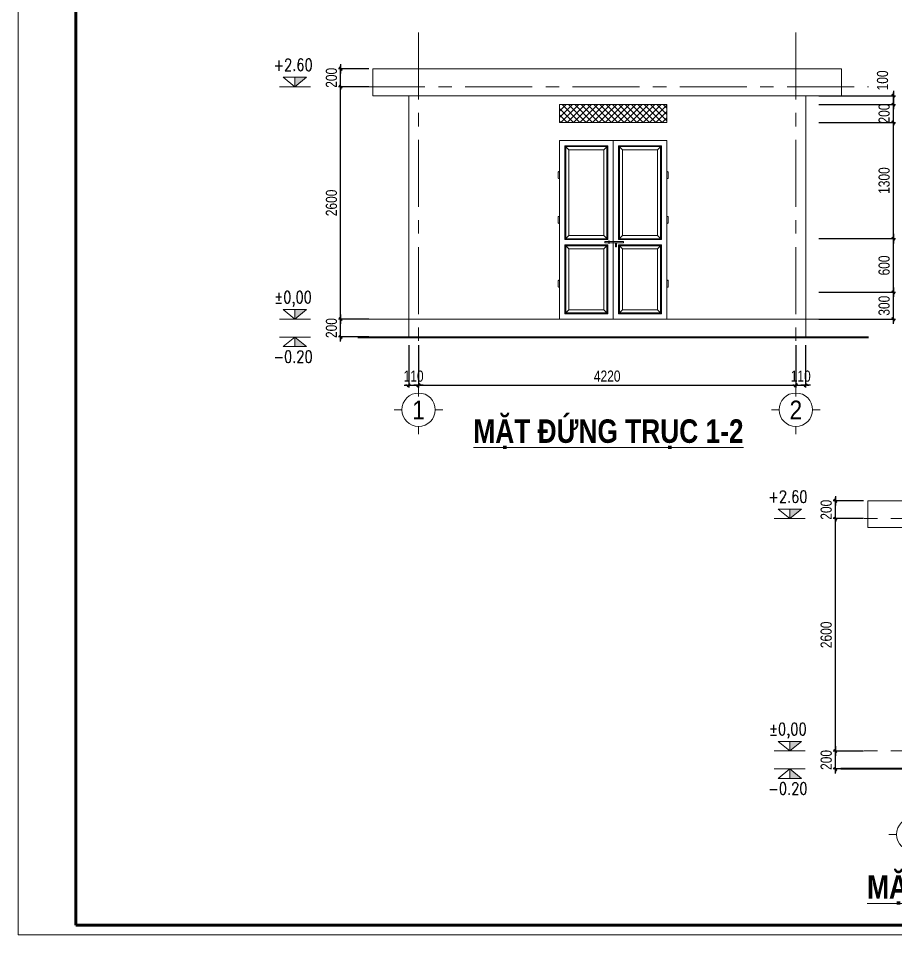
# Model space of a CAD drawing. Header units: millimetres. Extents: x 3320094 to 3411034, y 113561 to 144305.
# Drawn here: x 3366133 to 3375946, y 128429 to 138682 of the extents above; entities that cross this region are included whole.
import ezdxf
from ezdxf.enums import TextEntityAlignment as Align

# ---------------------------------------------------------------- set-up
doc = ezdxf.new("R2010")
doc.units = ezdxf.units.MM
doc.header["$LTSCALE"] = 600
doc.header["$MEASUREMENT"] = 0
doc.header["$PDMODE"] = 32
doc.linetypes.add('CENTER', pattern=[2, 1.25, -0.25, 0.25, -0.25])
doc.layers.get('0').update_dxf_attribs({"lineweight": 0})
doc.layers.get('Defpoints').update_dxf_attribs({"lineweight": 0})
for name, color, linetype, lineweight in [('cat1', 30, 'Continuous', 40), ('hatch1', 136, 'Continuous', 9), ('Khungten_LCDI', 7, 'Continuous', 5), ('LC ISO', 153, 'Continuous', 13), ('LC Net manh', 239, 'Continuous', 5), ('LC Net thay', 7, 'Continuous', 25), ('LC Text1', 3, 'Continuous', 20), ('LC Text2', 7, 'Continuous', 18), ('manh2', 155, 'Continuous', 9), ('thay1', 63, 'Continuous', 18), ('truc', 76, 'CENTER', 9)]:
    doc.layers.add(name, color=color, linetype=linetype, lineweight=lineweight)
doc.layers.add('DIM', color=1, linetype='Continuous')
doc.styles.add('HOATBIF', font='hoatbif.shx', dxfattribs={"width": 0.8})
doc.styles.add('Khungten', font='VHAVAN.TTF', dxfattribs={"width": 0.9, "height": 5000})
doc.styles.add('LC 1', font='VHAVANB.TTF')
doc.styles.add('LC3', font='VHARIALB.TTF', dxfattribs={"width": 0.8})
doc.styles.add('T1', font='Vnsimli.shx', dxfattribs={"width": 0.8})
doc.styles.add('Title', font='VHBLACK.TTF', dxfattribs={"width": 0.8})
doc.dimstyles.new('1-100(1-50)', dxfattribs={"dimscale": 50, "dimtxt": 2.5, "dimasz": 0.35, "dimexe": 0.5, "dimexo": 0, "dimgap": 0.8, "dimtad": 1, "dimdec": 0, "dimzin": 0, "dimdsep": 46, "dimtxsty": 'HOATBIF', "dimblk1": 'DOT', "dimblk2": 'DOT', "dimsah": 1, "dimcen": -1, "dimdle": 1, "dimclrd": 256, "dimclre": 256, "dimclrt": 4, "dimadec": 3, "dimazin": 2, "dimtfac": 0.333333, "dimtdec": 0, "dimtix": 1, "dimtmove": 2, "dimatfit": 3, "dimldrblk": 'DOT', "dimfxl": 1, "dimtvp": 0.833333, "dimtolj": 1, "dimtzin": 0, "dimarcsym": 0})

# ---------------------------------------------------------------- blocks, each defined once
blk = doc.blocks.new('ha tang Nui Beo')
at = {"layer": 'Defpoints', "lineweight": 0}
blk.add_lwpolyline([(-1200, -14850), (-1200, 14850), (40800, 14850), (40800, -14850)], close=True, dxfattribs=at)
at = {"layer": 'Khungten_LCDI', "color": 5, "lineweight": 60}
blk.add_lwpolyline([(0, -14650), (0, 14650), (40600, 14650), (40600, -14650)], close=True, dxfattribs=at)
at = {"color": 7, "style": 'Khungten', "width": 0.8}
for tag, p in [('REVISION', (39499, -10746)), ('NGAYHT', (39546, -11609))]:
    blk.add_attdef(tag, text='', height=200, dxfattribs=at).set_placement(p, align=Align.CENTER)
at = {"layer": 'LC Text1', "style": 'Title', "width": 3.882085}
for tag, p, p2 in [('TENBANVE1', (36913, -8886), (40339, -8886)), ('TENBANVE2', (36913, -9562), (40339, -9562))]:
    blk.add_attdef(tag, text='', height=250, dxfattribs=at).set_placement(p, p2, align=Align.FIT)
at = {"layer": 'LC Text1', "style": 'Title', "width": 0.7}
blk.add_attdef('SOBANVE', text='', height=250, dxfattribs=at).set_placement((39562, -13896), align=Align.CENTER)
blk = doc.blocks.new('DOT')
at = {"layer": 'DIM'}
for p, q in [((-3, 0), (3, 0)), ((-1, -1), (1, 1))]:
    blk.add_line(p, q, dxfattribs=at)
blk.add_lwpolyline([(0.5, 1), (-1, -0.5), (-0.5, -1), (1, 0.5)], close=True, dxfattribs=at)
blk = doc.blocks.new('*D112')
at = {"layer": 'Defpoints', "color": 0, "transparency": 16777216}
for p in [(3370609, 135024), (3374829, 135024), (3374829, 134576)]:
    blk.add_point(p, dxfattribs=at)
at = {"layer": 'DIM', "lineweight": -2, "transparency": 16777216}
for p, q in [((3370609, 135024), (3370609, 134551)), ((3374829, 135024), (3374829, 134551)), ((3370627, 134576), (3374812, 134576))]:
    blk.add_line(p, q, dxfattribs=at)
at = {"layer": 'DIM', "lineweight": -2, "transparency": 16777216, "xscale": 17.5, "yscale": 17.5, "zscale": 17.5, "rotation": 180}
blk.add_blockref('DOT', (3370609, 134576), dxfattribs=at)
at = {"layer": 'DIM', "lineweight": -2, "transparency": 16777216, "xscale": 17.5, "yscale": 17.5, "zscale": 17.5}
blk.add_blockref('DOT', (3374829, 134576), dxfattribs=at)
at = {"layer": 'DIM', "color": 4, "transparency": 16777216, "insert": (3372719, 134678), "char_height": 125, "attachment_point": 5, "style": 'HOATBIF'}
blk.add_mtext('\\A1;4220', dxfattribs=at)
blk = doc.blocks.new('_Dot')
at = {"color": 0, "linetype": 'ByBlock', "lineweight": -2}
blk.add_line((-0.5, 0), (-1, 0), dxfattribs=at)
at = {"color": 0, "linetype": 'ByBlock', "const_width": 0.5}
blk.add_lwpolyline([(-0.25, 0, 1), (0.25, 0, 1)], format="xyb", close=True, dxfattribs=at)
blk = doc.blocks.new('TTRUC')
at = {"layer": 'LC ISO'}
for p, q in [((0, 6.95), (0, 10.13)), ((-6.95, 0), (-10.13, 0)), ((6.95, 0), (10.13, 0)), ((0, -6.95), (0, -10.13))]:
    blk.add_line(p, q, dxfattribs=at)
at = {"layer": 'LC Net manh'}
blk.add_circle((0, 0), 6.95, dxfattribs=at)
blk = doc.blocks.new('*D113')
at = {"layer": 'Defpoints', "color": 0, "transparency": 16777216}
for p in [(3369737, 135317), (3370053, 135317), (3370053, 135117)]:
    blk.add_point(p, dxfattribs=at)
at = {"layer": 'DIM', "lineweight": -2, "transparency": 16777216}
for p, q in [((3369737, 135334), (3369737, 135352)), ((3370053, 135317), (3369712, 135317)), ((3369737, 135117), (3369737, 135317)), ((3370053, 135117), (3369712, 135117)), ((3369737, 135099), (3369737, 135082))]:
    blk.add_line(p, q, dxfattribs=at)
at = {"layer": 'DIM', "lineweight": -2, "transparency": 16777216, "xscale": 17.5, "yscale": 17.5, "zscale": 17.5}
for p, rotation in [((3369737, 135317), 270), ((3369737, 135117), 90)]:
    blk.add_blockref('DOT', p, dxfattribs=dict(at, rotation=rotation))
at = {"layer": 'DIM', "color": 4, "transparency": 16777216, "insert": (3369635, 135217), "char_height": 125, "attachment_point": 5, "rotation": 90, "style": 'HOATBIF'}
blk.add_mtext('\\A1;200', dxfattribs=at)
blk = doc.blocks.new('*D114')
at = {"layer": 'Defpoints', "color": 0, "transparency": 16777216}
for p in [(3369737, 137917), (3370053, 137917), (3370053, 135317)]:
    blk.add_point(p, dxfattribs=at)
at = {"layer": 'DIM', "lineweight": -2, "transparency": 16777216}
for p, q in [((3370053, 137917), (3369712, 137917)), ((3369737, 135334), (3369737, 137899)), ((3370053, 135317), (3369712, 135317))]:
    blk.add_line(p, q, dxfattribs=at)
at = {"layer": 'DIM', "lineweight": -2, "transparency": 16777216, "xscale": 17.5, "yscale": 17.5, "zscale": 17.5}
for p, rotation in [((3369737, 137917), 90), ((3369737, 135317), 270)]:
    blk.add_blockref('DOT', p, dxfattribs=dict(at, rotation=rotation))
at = {"layer": 'DIM', "color": 4, "transparency": 16777216, "insert": (3369635, 136617), "char_height": 125, "attachment_point": 5, "rotation": 90, "style": 'HOATBIF'}
blk.add_mtext('\\A1;2600', dxfattribs=at)
blk = doc.blocks.new('*D115')
at = {"layer": 'Defpoints', "color": 0, "transparency": 16777216}
for p in [(3369737, 138117), (3370053, 138117), (3370053, 137917)]:
    blk.add_point(p, dxfattribs=at)
at = {"layer": 'DIM', "lineweight": -2, "transparency": 16777216}
for p, q in [((3370053, 138117), (3369712, 138117)), ((3369737, 138134), (3369737, 138152)), ((3369737, 137917), (3369737, 138117)), ((3370053, 137917), (3369712, 137917)), ((3369737, 137899), (3369737, 137882))]:
    blk.add_line(p, q, dxfattribs=at)
at = {"layer": 'DIM', "lineweight": -2, "transparency": 16777216, "xscale": 17.5, "yscale": 17.5, "zscale": 17.5}
for p, rotation in [((3369737, 138117), 270), ((3369737, 137917), 90)]:
    blk.add_blockref('DOT', p, dxfattribs=dict(at, rotation=rotation))
at = {"layer": 'DIM', "color": 4, "transparency": 16777216, "insert": (3369635, 138017), "char_height": 125, "attachment_point": 5, "rotation": 90, "style": 'HOATBIF'}
blk.add_mtext('\\A1;200', dxfattribs=at)
blk = doc.blocks.new('Caodo1')
at = {"layer": 'LC Text1'}
blk.add_hatch(color=4, dxfattribs=at).paths.add_polyline_path([(0, 200), (0, 0), (243, 200)])
at = {"layer": 'LC Text1', "color": 4}
for p, q in [((0, 0), (0, 200)), ((324, 0), (-324, 0))]:
    blk.add_line(p, q, dxfattribs=at)
blk.add_lwpolyline([(-243, 200), (243, 200), (0, 0), (0, 0)], close=True, dxfattribs=at)
at = {"layer": 'LC Text1', "color": 4, "style": 'T1', "width": 0.8}
blk.add_attdef('%%P0,00', text='', height=250, dxfattribs=at).set_placement((-39, 460), align=Align.MIDDLE_CENTER)
blk = doc.blocks.new('TIEUDE1')
at = {"layer": 'LC Text2', "color": 7, "style": 'LC 1'}
blk.add_attdef('TIªU§Ò', text='', height=5, dxfattribs=at).set_placement((0, 0), align=Align.BOTTOM_CENTER)
blk.add_attdef('TL', text='', height=3, dxfattribs=at).set_placement((0, -2), align=Align.TOP_CENTER)
blk = doc.blocks.new('*D120')
at = {"layer": 'Defpoints', "color": 0, "transparency": 16777216}
for p in [(3375272, 130484), (3375587, 130484), (3375587, 130284)]:
    blk.add_point(p, dxfattribs=at)
at = {"layer": 'DIM', "lineweight": -2, "transparency": 16777216}
for p, q in [((3375587, 130484), (3375247, 130484)), ((3375272, 130502), (3375272, 130519)), ((3375272, 130284), (3375272, 130484)), ((3375587, 130284), (3375247, 130284)), ((3375272, 130267), (3375272, 130249))]:
    blk.add_line(p, q, dxfattribs=at)
at = {"layer": 'DIM', "lineweight": -2, "transparency": 16777216, "xscale": 17.5, "yscale": 17.5, "zscale": 17.5}
for p, rotation in [((3375272, 130484), 270), ((3375272, 130284), 90)]:
    blk.add_blockref('DOT', p, dxfattribs=dict(at, rotation=rotation))
at = {"layer": 'DIM', "color": 4, "transparency": 16777216, "insert": (3375169, 130384), "char_height": 125, "attachment_point": 5, "rotation": 90, "style": 'HOATBIF'}
blk.add_mtext('\\A1;200', dxfattribs=at)
blk = doc.blocks.new('*D121')
at = {"layer": 'Defpoints', "color": 0, "transparency": 16777216}
for p in [(3375272, 133084), (3375587, 133084), (3375587, 130484)]:
    blk.add_point(p, dxfattribs=at)
at = {"layer": 'DIM', "lineweight": -2, "transparency": 16777216}
for p, q in [((3375587, 133084), (3375247, 133084)), ((3375272, 130502), (3375272, 133067)), ((3375587, 130484), (3375247, 130484))]:
    blk.add_line(p, q, dxfattribs=at)
at = {"layer": 'DIM', "lineweight": -2, "transparency": 16777216, "xscale": 17.5, "yscale": 17.5, "zscale": 17.5}
for p, rotation in [((3375272, 133084), 90), ((3375272, 130484), 270)]:
    blk.add_blockref('DOT', p, dxfattribs=dict(at, rotation=rotation))
at = {"layer": 'DIM', "color": 4, "transparency": 16777216, "insert": (3375169, 131784), "char_height": 125, "attachment_point": 5, "rotation": 90, "style": 'HOATBIF'}
blk.add_mtext('\\A1;2600', dxfattribs=at)
blk = doc.blocks.new('*D122')
at = {"layer": 'Defpoints', "color": 0, "transparency": 16777216}
for p in [(3375272, 133284), (3375587, 133284), (3375587, 133084)]:
    blk.add_point(p, dxfattribs=at)
at = {"layer": 'DIM', "lineweight": -2, "transparency": 16777216}
for p, q in [((3375272, 133302), (3375272, 133319)), ((3375587, 133284), (3375247, 133284)), ((3375272, 133084), (3375272, 133284)), ((3375587, 133084), (3375247, 133084)), ((3375272, 133067), (3375272, 133049))]:
    blk.add_line(p, q, dxfattribs=at)
at = {"layer": 'DIM', "lineweight": -2, "transparency": 16777216, "xscale": 17.5, "yscale": 17.5, "zscale": 17.5}
for p, rotation in [((3375272, 133284), 270), ((3375272, 133084), 90)]:
    blk.add_blockref('DOT', p, dxfattribs=dict(at, rotation=rotation))
at = {"layer": 'DIM', "color": 4, "transparency": 16777216, "insert": (3375169, 133184), "char_height": 125, "attachment_point": 5, "rotation": 90, "style": 'HOATBIF'}
blk.add_mtext('\\A1;200', dxfattribs=at)
blk = doc.blocks.new('*D123')
at = {"layer": 'Defpoints', "color": 0, "transparency": 16777216}
for p in [(3370499, 135024), (3370609, 135024), (3370609, 134576)]:
    blk.add_point(p, dxfattribs=at)
at = {"layer": 'DIM', "lineweight": -2, "transparency": 16777216}
for p, q in [((3370499, 135024), (3370499, 134551)), ((3370609, 135024), (3370609, 134551)), ((3370482, 134576), (3370464, 134576)), ((3370499, 134576), (3370609, 134576)), ((3370627, 134576), (3370644, 134576))]:
    blk.add_line(p, q, dxfattribs=at)
at = {"layer": 'DIM', "lineweight": -2, "transparency": 16777216, "xscale": 17.5, "yscale": 17.5, "zscale": 17.5}
blk.add_blockref('DOT', (3370499, 134576), dxfattribs=at)
at = {"layer": 'DIM', "lineweight": -2, "transparency": 16777216, "xscale": 17.5, "yscale": 17.5, "zscale": 17.5, "rotation": 180}
blk.add_blockref('DOT', (3370609, 134576), dxfattribs=at)
at = {"layer": 'DIM', "color": 4, "transparency": 16777216, "insert": (3370554, 134678), "char_height": 125, "attachment_point": 5, "style": 'HOATBIF'}
blk.add_mtext('\\A1;110', dxfattribs=at)
blk = doc.blocks.new('*D124')
at = {"layer": 'Defpoints', "color": 0, "transparency": 16777216}
for p in [(3374829, 135024), (3374939, 135024), (3374939, 134576)]:
    blk.add_point(p, dxfattribs=at)
at = {"layer": 'DIM', "lineweight": -2, "transparency": 16777216}
for p, q in [((3374829, 135024), (3374829, 134551)), ((3374939, 135024), (3374939, 134551)), ((3374812, 134576), (3374794, 134576)), ((3374829, 134576), (3374939, 134576)), ((3374957, 134576), (3374974, 134576))]:
    blk.add_line(p, q, dxfattribs=at)
at = {"layer": 'DIM', "lineweight": -2, "transparency": 16777216, "xscale": 17.5, "yscale": 17.5, "zscale": 17.5}
blk.add_blockref('DOT', (3374829, 134576), dxfattribs=at)
at = {"layer": 'DIM', "lineweight": -2, "transparency": 16777216, "xscale": 17.5, "yscale": 17.5, "zscale": 17.5, "rotation": 180}
blk.add_blockref('DOT', (3374939, 134576), dxfattribs=at)
at = {"layer": 'DIM', "color": 4, "transparency": 16777216, "insert": (3374884, 134678), "char_height": 125, "attachment_point": 5, "style": 'HOATBIF'}
blk.add_mtext('\\A1;110', dxfattribs=at)
blk = doc.blocks.new('*D153')
at = {"layer": 'Defpoints', "color": 0, "transparency": 16777216}
for p in [(3375085, 137717), (3375920, 137717), (3375085, 137517)]:
    blk.add_point(p, dxfattribs=at)
at = {"layer": 'DIM', "lineweight": -2, "transparency": 16777216}
for p, q in [((3375085, 137717), (3375945, 137717)), ((3375920, 137734), (3375920, 137752)), ((3375920, 137517), (3375920, 137717)), ((3375085, 137517), (3375945, 137517)), ((3375920, 137499), (3375920, 137482))]:
    blk.add_line(p, q, dxfattribs=at)
at = {"layer": 'DIM', "lineweight": -2, "transparency": 16777216, "xscale": 17.5, "yscale": 17.5, "zscale": 17.5}
for p, rotation in [((3375920, 137717), 270), ((3375920, 137517), 90)]:
    blk.add_blockref('DOT', p, dxfattribs=dict(at, rotation=rotation))
at = {"layer": 'DIM', "color": 4, "transparency": 16777216, "insert": (3375817, 137617), "char_height": 125, "attachment_point": 5, "rotation": 90, "style": 'HOATBIF'}
blk.add_mtext('\\A1;200', dxfattribs=at)
blk = doc.blocks.new('*D154')
at = {"layer": 'Defpoints', "color": 0, "transparency": 16777216}
for p in [(3375085, 137517), (3375920, 137517), (3375085, 136217)]:
    blk.add_point(p, dxfattribs=at)
at = {"layer": 'DIM', "lineweight": -2, "transparency": 16777216}
for p, q in [((3375085, 137517), (3375945, 137517)), ((3375920, 136234), (3375920, 137499)), ((3375085, 136217), (3375945, 136217))]:
    blk.add_line(p, q, dxfattribs=at)
at = {"layer": 'DIM', "lineweight": -2, "transparency": 16777216, "xscale": 17.5, "yscale": 17.5, "zscale": 17.5}
for p, rotation in [((3375920, 137517), 90), ((3375920, 136217), 270)]:
    blk.add_blockref('DOT', p, dxfattribs=dict(at, rotation=rotation))
at = {"layer": 'DIM', "color": 4, "transparency": 16777216, "insert": (3375817, 136867), "char_height": 125, "attachment_point": 5, "rotation": 90, "style": 'HOATBIF'}
blk.add_mtext('\\A1;1300', dxfattribs=at)
blk = doc.blocks.new('*D155')
at = {"layer": 'Defpoints', "color": 0, "transparency": 16777216}
for p in [(3375085, 136217), (3375920, 136217), (3375085, 135617)]:
    blk.add_point(p, dxfattribs=at)
at = {"layer": 'DIM', "lineweight": -2, "transparency": 16777216}
for p, q in [((3375085, 136217), (3375945, 136217)), ((3375920, 135634), (3375920, 136199)), ((3375085, 135617), (3375945, 135617))]:
    blk.add_line(p, q, dxfattribs=at)
at = {"layer": 'DIM', "lineweight": -2, "transparency": 16777216, "xscale": 17.5, "yscale": 17.5, "zscale": 17.5}
for p, rotation in [((3375920, 136217), 90), ((3375920, 135617), 270)]:
    blk.add_blockref('DOT', p, dxfattribs=dict(at, rotation=rotation))
at = {"layer": 'DIM', "color": 4, "transparency": 16777216, "insert": (3375817, 135917), "char_height": 125, "attachment_point": 5, "rotation": 90, "style": 'HOATBIF'}
blk.add_mtext('\\A1;600', dxfattribs=at)
blk = doc.blocks.new('*D156')
at = {"layer": 'Defpoints', "color": 0, "transparency": 16777216}
for p in [(3375085, 135617), (3375920, 135617), (3375085, 135317)]:
    blk.add_point(p, dxfattribs=at)
at = {"layer": 'DIM', "lineweight": -2, "transparency": 16777216}
for p, q in [((3375920, 135634), (3375920, 135652)), ((3375085, 135617), (3375945, 135617)), ((3375920, 135317), (3375920, 135617)), ((3375085, 135317), (3375945, 135317)), ((3375920, 135299), (3375920, 135282))]:
    blk.add_line(p, q, dxfattribs=at)
at = {"layer": 'DIM', "lineweight": -2, "transparency": 16777216, "xscale": 17.5, "yscale": 17.5, "zscale": 17.5}
for p, rotation in [((3375920, 135617), 270), ((3375920, 135317), 90)]:
    blk.add_blockref('DOT', p, dxfattribs=dict(at, rotation=rotation))
at = {"layer": 'DIM', "color": 4, "transparency": 16777216, "insert": (3375817, 135467), "char_height": 125, "attachment_point": 5, "rotation": 90, "style": 'HOATBIF'}
blk.add_mtext('\\A1;300', dxfattribs=at)
blk = doc.blocks.new('*D152')
at = {"layer": 'Defpoints', "color": 0, "transparency": 16777216}
for p in [(3375085, 137817), (3375920, 137817), (3375085, 137717)]:
    blk.add_point(p, dxfattribs=at)
at = {"layer": 'DIM', "lineweight": -2, "transparency": 16777216}
for p, q in [((3375085, 137817), (3375945, 137817)), ((3375920, 137834), (3375920, 137852)), ((3375920, 137717), (3375920, 137817)), ((3375085, 137717), (3375945, 137717)), ((3375920, 137699), (3375920, 137682))]:
    blk.add_line(p, q, dxfattribs=at)
at = {"layer": 'DIM', "lineweight": -2, "transparency": 16777216, "xscale": 17.5, "yscale": 17.5, "zscale": 17.5}
for p, rotation in [((3375920, 137817), 270), ((3375920, 137717), 90)]:
    blk.add_blockref('DOT', p, dxfattribs=dict(at, rotation=rotation))
at = {"layer": 'DIM', "color": 4, "transparency": 16777216, "insert": (3375799, 137988), "char_height": 125, "attachment_point": 5, "rotation": 90, "style": 'HOATBIF'}
blk.add_mtext('\\A1;100', dxfattribs=at)

msp = doc.modelspace()

# ---------------------------------------------------------------- hatches: boundary and pattern name
at = {"layer": 'hatch1'}
h = msp.add_hatch(dxfattribs=at)
h.set_pattern_fill('ANSI37', color=256, scale=400, style=0)
h.set_pattern_definition([(45, (24016.173, 656.084), (-35.35533906, 35.35533906), []), (135, (24016.173, 656.084), (-35.35533906, -35.35533906), [])])
h.paths.add_polyline_path([(3373386.2, 137716.6), (3372186.2, 137716.6), (3372186.2, 137516.6), (3373386.2, 137516.6)])

# ---------------------------------------------------------------- linework, layer by layer
at = {"layer": 'cat1'}
for p, q in [((3369931.1, 135116.6), (3375641.2, 135116.6)), ((3379041.7, 130284.3, 0), (3375331.7, 130284.3, 0))]:
    msp.add_line(p, q, dxfattribs=at)
at = {"layer": 'manh2'}
for p, q in [((3372246.2, 137256.9), (3372291.2, 137211.9)), ((3372726.2, 137256.9), (3372681.2, 137211.9)), ((3372846.2, 137256.9), (3372891.2, 137211.9)), ((3373326.2, 137256.9), (3373281.2, 137211.9)), ((3372246.2, 136206.8), (3372291.2, 136251.8)), ((3372726.2, 136206.8), (3372681.2, 136251.8)), ((3372846.2, 136206.8), (3372891.2, 136251.8)), ((3373326.2, 136206.8), (3373281.2, 136251.8)), ((3372246.2, 136146.8), (3372291.2, 136101.8)), ((3372726.2, 136146.8), (3372681.2, 136101.8)), ((3372846.2, 136146.8), (3372891.2, 136101.8)), ((3373326.2, 136146.8), (3373281.2, 136101.8)), ((3372246.2, 135376.6), (3372291.2, 135421.6)), ((3372726.2, 135376.6), (3372681.2, 135421.6)), ((3372846.2, 135376.6), (3372891.2, 135421.6)), ((3373326.2, 135376.6), (3373281.2, 135421.6))]:
    msp.add_line(p, q, dxfattribs=at)
for points in [[(3372256.2, 137246.9), (3372716.2, 137246.9), (3372716.2, 136216.8), (3372256.2, 136216.8)], [(3372291.2, 137211.9), (3372681.2, 137211.9), (3372681.2, 136251.8), (3372291.2, 136251.8)], [(3373316.2, 137246.9), (3372856.2, 137246.9), (3372856.2, 136216.8), (3373316.2, 136216.8)], [(3373281.2, 137211.9), (3372891.2, 137211.9), (3372891.2, 136251.8), (3373281.2, 136251.8)], [(3372737.1, 136192.5), (3372742.7, 136192.5), (3372742.7, 136164.5), (3372737.1, 136164.5)], [(3372810.7, 136171.9), (3372822.1, 136171.9), (3372822.1, 136126.9), (3372810.7, 136126.9)], [(3372256.2, 136136.8), (3372716.2, 136136.8), (3372716.2, 135386.6), (3372256.2, 135386.6)], [(3372291.2, 136101.8), (3372681.2, 136101.8), (3372681.2, 135421.6), (3372291.2, 135421.6)], [(3373316.2, 136136.8), (3372856.2, 136136.8), (3372856.2, 135386.6), (3373316.2, 135386.6)], [(3373281.2, 136101.8), (3372891.2, 136101.8), (3372891.2, 135421.6), (3373281.2, 135421.6)]]:
    msp.add_lwpolyline(points, close=True, dxfattribs=at)
at = {"layer": 'manh2', "linetype": 'Continuous'}
for points in [[(3372178.4, 136889.8), (3372178.4, 136889.8, 0.4142136), (3372186.2, 136897.6), (3372186.2, 136959.5, 0.4142136), (3372178.4, 136967.2), (3372178.4, 136967.2, 0.4142136), (3372170.7, 136959.5), (3372170.7, 136897.6, 0.4142136)], [(3373393.9, 136889.8), (3373393.9, 136889.8, -0.4142136), (3373386.2, 136897.6), (3373386.2, 136959.5, -0.4142136), (3373393.9, 136967.2), (3373393.9, 136967.2, -0.4142136), (3373401.6, 136959.5), (3373401.6, 136897.6, -0.4142136)], [(3372178.4, 136465.8), (3372178.4, 136465.8, -0.4142136), (3372186.2, 136458), (3372186.2, 136396.1, -0.4142136), (3372178.4, 136388.4), (3372178.4, 136388.4, -0.4142136), (3372170.7, 136396.1), (3372170.7, 136458, -0.4142136)], [(3373393.9, 136465.8), (3373393.9, 136465.8, 0.4142136), (3373386.2, 136458), (3373386.2, 136396.1, 0.4142136), (3373393.9, 136388.4), (3373393.9, 136388.4, 0.4142136), (3373401.6, 136396.1), (3373401.6, 136458, 0.4142136)], [(3372178.4, 135751.6), (3372178.4, 135751.6, -0.4142136), (3372186.2, 135743.9), (3372186.2, 135682, -0.4142136), (3372178.4, 135674.2), (3372178.4, 135674.2, -0.4142136), (3372170.7, 135682), (3372170.7, 135743.9, -0.4142136)], [(3373393.9, 135751.6), (3373393.9, 135751.6, 0.4142136), (3373386.2, 135743.9), (3373386.2, 135682, 0.4142136), (3373393.9, 135674.2), (3373393.9, 135674.2, 0.4142136), (3373401.6, 135682), (3373401.6, 135743.9, 0.4142136)]]:
    msp.add_lwpolyline(points, format="xyb", close=True, dxfattribs=at)
at = {"layer": 'manh2'}
for points in [[(3372737.1, 136171.9), (3372693.2, 136171.9), (3372693.2, 136185.3), (3372737.1, 136185.3)], [(3372742.7, 136185.3), (3372900.7, 136185.3), (3372900.7, 136171.9), (3372742.7, 136171.9)]]:
    msp.add_lwpolyline(points, dxfattribs=at)
at = {"layer": 'thay1', "ltscale": 2}
for p, q in [((3370099.2, 138116.6), (3370099.2, 137816.6)), ((3370099.2, 138116.6), (3375339.2, 138116.6)), ((3375339.2, 138116.6), (3375339.2, 137816.6)), ((3370099.2, 137816.6), (3375339.2, 137816.6)), ((3370499.2, 137816.6), (3370499.2, 135116.6)), ((3374939.2, 137816.6), (3374939.2, 135116.6)), ((3370499.2, 135316.6), (3374939.2, 135316.6)), ((3378873.7, 133284.3, 0), (3375633.7, 133284.3, 0)), ((3375633.7, 133284.3, 0), (3375633.7, 132984.3, 0)), ((3378873.7, 132984.3, 0), (3375633.7, 132984.3, 0))]:
    msp.add_line(p, q, dxfattribs=at)
at = {"layer": 'thay1'}
for points in [[(3372186.2, 137516.6), (3373386.2, 137516.6), (3373386.2, 137716.6), (3372186.2, 137716.6)], [(3372186.2, 137316.9), (3372786.2, 137316.9), (3372786.2, 135316.6), (3372186.2, 135316.6)], [(3372246.2, 136146.8), (3372726.2, 136146.8), (3372726.2, 135376.6), (3372246.2, 135376.6)], [(3373326.2, 136146.8), (3372846.2, 136146.8), (3372846.2, 135376.6), (3373326.2, 135376.6)]]:
    msp.add_lwpolyline(points, close=True, dxfattribs=at)
for points in [[(3372786.2, 136171.9), (3372786.2, 135316.6), (3373386.2, 135316.6), (3373386.2, 137316.9), (3372786.2, 137316.9), (3372786.2, 136185.3)], [(3372689.2, 136206.8), (3372246.2, 136206.8), (3372246.2, 137256.9), (3372726.2, 137256.9), (3372726.2, 136206.8), (3372689.2, 136206.8)], [(3373326.2, 137256.9), (3372846.2, 137256.9), (3372846.2, 136206.8), (3373326.2, 136206.8), (3373326.2, 137256.9), (3373289.2, 137256.9)]]:
    msp.add_lwpolyline(points, dxfattribs=at)
at = {"layer": 'truc'}
for p, q in [((3370609.2, 138523.6), (3370609.2, 134450.6)), ((3374829.2, 138523.6), (3374829.2, 134450.6)), ((3369931.1, 137916.6), (3375641.2, 137916.6)), ((3369931.1, 135316.6), (3375641.2, 135316.6)), ((3379041.7, 133084.3, 0), (3375331.7, 133084.3, 0)), ((3379041.7, 130484.3, 0), (3375331.7, 130484.3, 0))]:
    msp.add_line(p, q, dxfattribs=at)

# ---------------------------------------------------------------- block references
at = {"layer": 'LC ISO', "xscale": 26.93692599504913, "yscale": 26.93692599504913, "zscale": 26.93692599504913}
for p in [(3370609.2, 134302.7), (3374829.2, 134302.7), (3376143.7, 129550.7)]:
    msp.add_blockref('TTRUC', p, dxfattribs=at)
at = {"layer": 'LC Net thay', "xscale": 0.5345454406830862, "yscale": 0.5345454406830862, "zscale": 0.5345454406830862}
msp.add_blockref('ha tang Nui Beo', (3366774.1, 136367.1), dxfattribs=at)
at = {"layer": 'LC Text1'}
ref = msp.add_blockref('Caodo1', (3369226.2, 137916.6), dxfattribs=dict(at, xscale=0.5345454406828181, yscale=0.5345454406828181, zscale=0.5345454406828181))
ref.add_attrib('%%P0,00', '+2.60', dxfattribs={"layer": 'LC Text2', "height": 133.64, "style": 'T1', "width": 0.8}).set_placement((3369205.3, 138162.2), align=Align.MIDDLE_CENTER)
ref = msp.add_blockref('Caodo1', (3369226.2, 135316.6), dxfattribs=dict(at, xscale=0.5345454406828181, yscale=0.5345454406828181, zscale=0.5345454406828181))
ref.add_attrib('%%P0,00', '%%p0,00', dxfattribs={"layer": 'LC Text2', "height": 133.64, "style": 'T1', "width": 0.8}).set_placement((3369205.3, 135562.2), align=Align.MIDDLE_CENTER)
ref = msp.add_blockref('Caodo1', (3369226.2, 135116.6), dxfattribs=dict(at, xscale=-0.5345454406828181, yscale=0.5345454406828181, zscale=0.5345454406828181, rotation=180))
ref.add_attrib('%%P0,00', '-0.20', dxfattribs={"layer": 'LC Text2', "height": 133.64, "style": 'T1', "width": 0.8}).set_placement((3369205.3, 134896.4), align=Align.MIDDLE_CENTER)
ref = msp.add_blockref('Caodo1', (3374760.7, 133084.3, 0), dxfattribs=dict(at, xscale=0.5345454406828181, yscale=0.5345454406828181, zscale=0.5345454406828181))
ref.add_attrib('%%P0,00', '+2.60', dxfattribs={"layer": 'LC Text2', "height": 133.64, "style": 'T1', "width": 0.8}).set_placement((3374739.8, 133329.9, 0), align=Align.MIDDLE_CENTER)
ref = msp.add_blockref('Caodo1', (3374760.7, 130484.3, 0), dxfattribs=dict(at, xscale=0.5345454406828181, yscale=0.5345454406828181, zscale=0.5345454406828181))
ref.add_attrib('%%P0,00', '%%p0,00', dxfattribs={"layer": 'LC Text2', "height": 133.64, "style": 'T1', "width": 0.8}).set_placement((3374739.8, 130729.9, 0), align=Align.MIDDLE_CENTER)
ref = msp.add_blockref('Caodo1', (3374760.7, 130284.3, 0), dxfattribs=dict(at, xscale=-0.5345454406828181, yscale=0.5345454406828181, zscale=0.5345454406828181, rotation=180))
ref.add_attrib('%%P0,00', '-0.20', dxfattribs={"layer": 'LC Text2', "height": 133.64, "style": 'T1', "width": 0.8}).set_placement((3374739.8, 130064.1, 0), align=Align.MIDDLE_CENTER)
at = {"layer": 'LC Text2'}
ref = msp.add_blockref('TIEUDE1', (3372733.2, 133853.1), dxfattribs=dict(at, xscale=53.45454406838512, yscale=53.45454406838512, zscale=53.45454406838512))
ref.add_attrib('TIªU§Ò', '%%UmÆt ®øng trôc 1-2', dxfattribs={"color": 7, "height": 263.232, "style": 'LC3', "width": 0.8}).set_placement((3372733.2, 133853.1), align=Align.BOTTOM_CENTER)
ref = msp.add_blockref('TIEUDE1', (3377185.7, 128752.6), dxfattribs=dict(at, xscale=53.45454406838512, yscale=53.45454406838512, zscale=53.45454406838512))
ref.add_attrib('TIªU§Ò', '%%UmÆt ®øng trôc b-a', dxfattribs={"color": 7, "height": 263.232, "style": 'LC3', "width": 0.8}).set_placement((3377185.7, 128752.6), align=Align.BOTTOM_CENTER)

# ---------------------------------------------------------------- texts
at = {"layer": 'LC Text1', "ltscale": 0.2, "style": 'LC 1', "width": 0.9}
for s, p in [('1', (3370609.2, 134131.1)), ('2', (3374829.2, 134131.1))]:
    msp.add_text(s, height=210.9, dxfattribs=at).set_placement(p, align=Align.BOTTOM_CENTER)

# ---------------------------------------------------------------- dimensions: what is measured, and where the dimension line sits
at = {"layer": 'DIM'}
for base, p1, p2, picture, middle in [((3369737.2, 138116.6), (3370052.7, 137916.6), (3370052.7, 138116.6), '*D115', (3369634.7, 138016.6)), ((3369737.2, 137916.6), (3370052.7, 135316.6), (3370052.7, 137916.6), '*D114', (3369634.7, 136616.6)), ((3375919.7, 137716.6), (3375085.2, 137516.6), (3375085.2, 137716.6), '*D153', (3375817.2, 137616.6)), ((3375919.7, 137516.6), (3375085.2, 136216.6), (3375085.2, 137516.6), '*D154', (3375817.2, 136866.6)), ((3375919.7, 136216.6), (3375085.2, 135616.6), (3375085.2, 136216.6), '*D155', (3375817.2, 135916.6)), ((3375919.7, 135616.6), (3375085.2, 135316.6), (3375085.2, 135616.6), '*D156', (3375817.2, 135466.6)), ((3369737.2, 135316.6), (3370052.7, 135116.6), (3370052.7, 135316.6), '*D113', (3369634.7, 135216.6)), ((3375271.7, 133284.3, 0), (3375587.2, 133084.3, 0), (3375587.2, 133284.3, 0), '*D122', (3375169.2, 133184.3, 0)), ((3375271.7, 133084.3, 0), (3375587.2, 130484.3, 0), (3375587.2, 133084.3, 0), '*D121', (3375169.2, 131784.3, 0)), ((3375271.7, 130484.3, 0), (3375587.2, 130284.3, 0), (3375587.2, 130484.3, 0), '*D120', (3375169.2, 130384.3, 0))]:
    dim = msp.add_linear_dim(base=base, p1=p1, p2=p2, angle=90, dimstyle='1-100(1-50)', dxfattribs=at)
    dim.commit()
    dim.dimension.update_dxf_attribs({"geometry": picture, "text_midpoint": middle})
dim = msp.add_linear_dim(base=(3375919.7, 137816.6), p1=(3375085.2, 137716.6), p2=(3375085.2, 137816.6), angle=90, dimstyle='1-100(1-50)', dxfattribs=at)
dim.commit()
dim.dimension.update_dxf_attribs({"geometry": '*D152', "text_midpoint": (3375798.7, 137988.1), "dimtype": 160})
for base, p1, p2, picture, middle in [((3370609.2, 134575.6), (3370499.2, 135023.6), (3370609.2, 135023.6), '*D123', (3370554.2, 134678.1)), ((3374829.2, 134575.6), (3370609.2, 135023.6), (3374829.2, 135023.6), '*D112', (3372719.2, 134678.1)), ((3374939.2, 134575.6), (3374829.2, 135023.6), (3374939.2, 135023.6), '*D124', (3374884.2, 134678.1))]:
    dim = msp.add_linear_dim(base=base, p1=p1, p2=p2, dimstyle='1-100(1-50)', dxfattribs=at)
    dim.commit()
    dim.dimension.update_dxf_attribs({"geometry": picture, "text_midpoint": middle})

doc.saveas('drawing.dxf')
